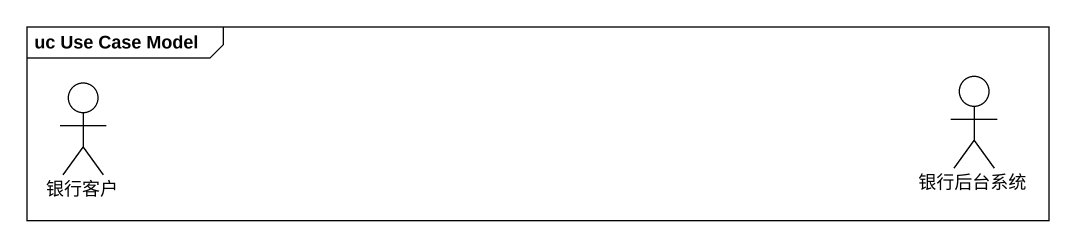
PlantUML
@startuml
mainframe uc Use Case Model
actor 银行客户
actor 银行后台系统
@enduml
